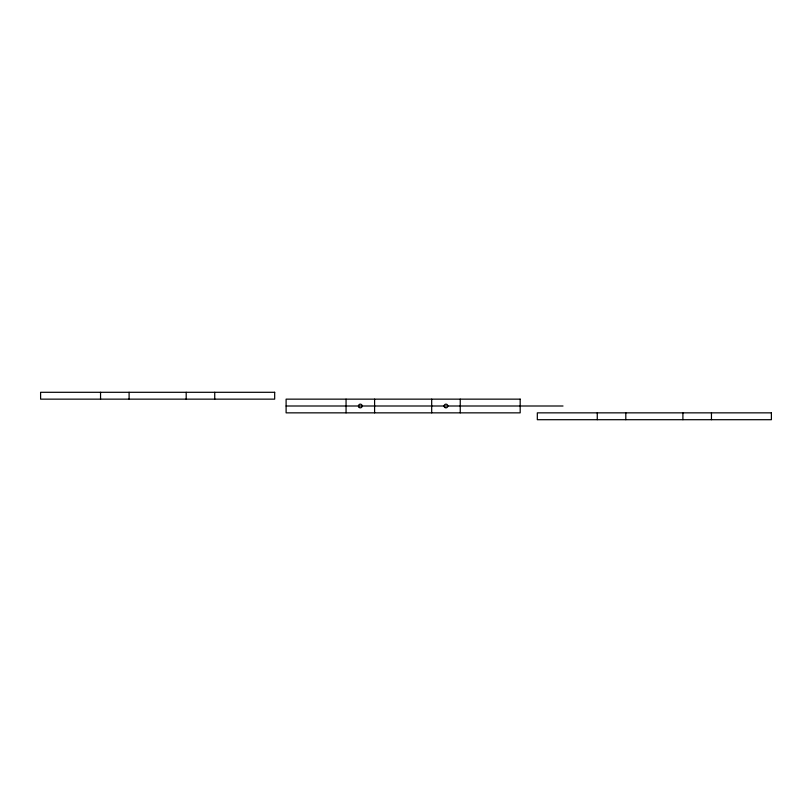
<?xml version="1.0" encoding="UTF-8"?>
<svg xmlns="http://www.w3.org/2000/svg" width="812" height="812" viewBox="0 0 812 812"><rect width="100%" height="100%" fill="white"/><g stroke="black" fill="none" stroke-linecap="round" stroke-linejoin="round"><path stroke-width="1.22" d="M286.108 406L563.01 406M711.454 412.851L711.454 419.702M682.902 412.851L682.902 419.702M625.808 412.851L625.808 419.702M597.267 412.851L597.267 419.702M460.242 399.149L460.242 412.851M431.69 399.149L431.69 412.851M374.596 399.149L374.596 412.851M346.054 399.149L346.054 412.851M214.733 392.297L214.733 399.149M186.192 392.297L186.192 399.149M129.098 392.297L129.098 399.149M100.546 392.297L100.546 399.149M274.679 392.297L40.6 392.297L40.61 399.149L274.679 399.149L274.679 392.297M520.188 399.149L286.108 399.149L286.108 412.851L520.188 412.851L520.177 399.149M771.4 412.851L537.321 412.851L537.321 419.702L771.4 419.702L771.39 412.851M359.259 407.512A1.857 1.857 0 0 0 362.172 406.162A1.857 1.857 0 0 0 359.543 404.315A1.857 1.857 0 0 0 359.259 407.512M444.895 407.512A1.857 1.857 0 0 0 447.818 406.162A1.857 1.857 0 0 0 445.189 404.315A1.857 1.857 0 0 0 444.895 407.512"/></g></svg>
